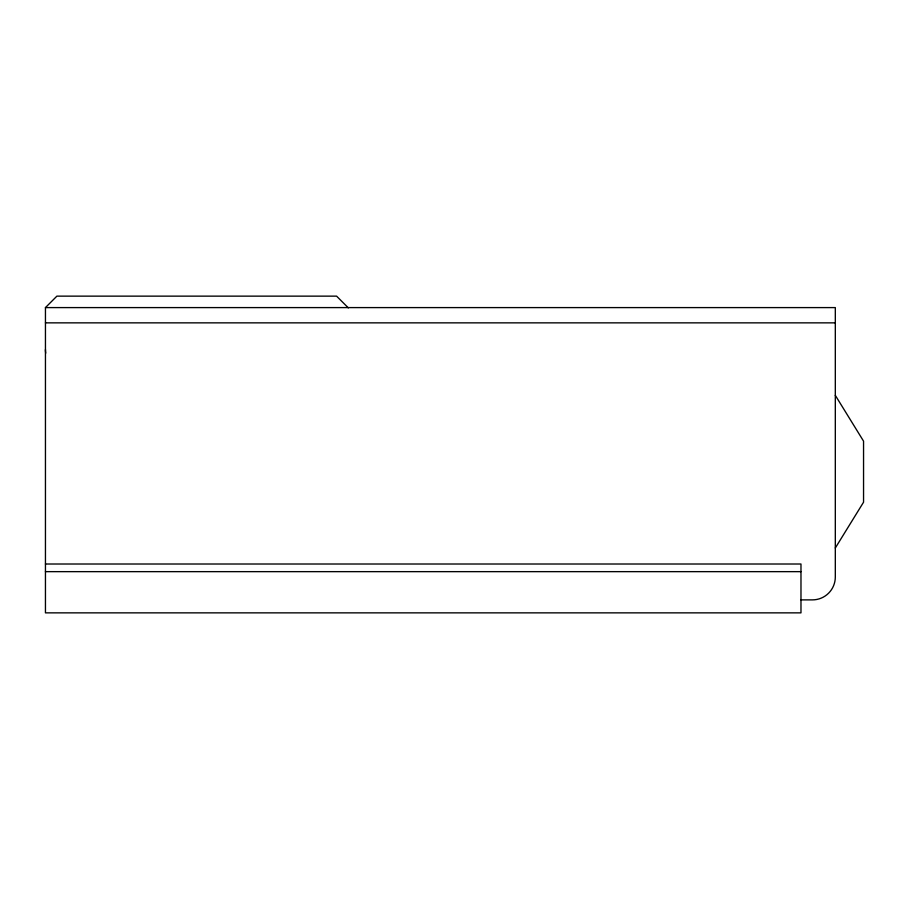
<?xml version="1.0" encoding="UTF-8"?>
<svg xmlns="http://www.w3.org/2000/svg" width="909" height="909" viewBox="0 0 909 909"><rect width="100%" height="100%" fill="white"/><g stroke="black" fill="none" stroke-linecap="round" stroke-linejoin="round"><path stroke-width="1.36" d="M835.314 547.991L863.55 502.2L863.55 441.149L835.314 395.358M45.45 564.012L800.977 564.012L800.977 612.859L45.45 612.859L45.45 307.594L56.892 296.141L336.591 296.141L348.34 307.89M45.45 307.594L835.314 307.594L835.314 576.988A22.895 22.895 0 0 1 812.419 599.883L800.977 599.883M45.45 322.854L835.314 322.854M45.45 571.647L800.977 571.647M45.734 353.147A22.895 22.895 0 0 1 45.45 349.567"/></g></svg>
